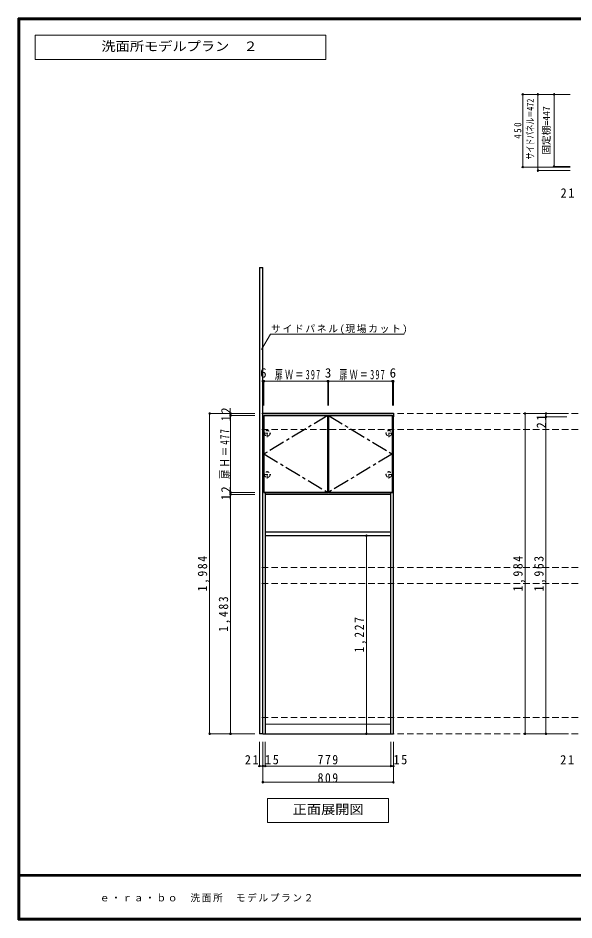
# Model space of a CAD drawing. Units: millimetres at full size, sheet at 1:20; some dimension numbers follow another scale. Extents: x -3922 to 3878, y -2932 to 2722.
# Drawn here: x -3922 to -477, y -2864 to 2722 of the extents above; entities that cross this region are included whole.
import ezdxf
from ezdxf.enums import TextEntityAlignment as Align

# ---------------------------------------------------------------- set-up
doc = ezdxf.new("R2010")
doc.units = ezdxf.units.MM
doc.header["$LTSCALE"] = 20
doc.header["$PDMODE"] = 32
doc.header["$PDSIZE"] = 10
for name, pattern in [('CHAIN1', [8, 5, -1, 1, -1]), ('DASHED1', [1.8, 1.2, -0.6]), ('DASHED2', [3, 2, -1])]:
    doc.linetypes.add(name, pattern=pattern)
for name, color, linetype, lineweight in [('0-2', 3, 'Continuous', 25), ('0-3_固定棚', 3, 'Continuous', 25), ('0-4_可動棚', 2, 'Continuous', 35), ('0-6_パイプハンガー', 2, 'Continuous', 35), ('0-7_桟木・巾木', 2, 'Continuous', 35), ('0-A_文字', 7, 'Continuous', 18), ('0-B_寸法', 7, 'Continuous', 9), ('F-1_枠', 6, 'Continuous', 40)]:
    doc.layers.add(name, color=color, linetype=linetype, lineweight=lineweight)
doc.layers.add('F-A_文字', color=7, linetype='Continuous')
doc.styles.add('ＭＳ ゴシック', font='')
doc.styles.get('ＭＳ ゴシック').set_extended_font_data('MS Gothic')

msp = doc.modelspace()

# ---------------------------------------------------------------- linework, layer by layer
at = {"layer": '0-2'}
for p, q in [((-2426.18, 1177.73), (-2426.18, -1711.27)), ((-2426.18, 1177.73), (-2405.18, 1177.73)), ((-2405.18, -1711.27), (-2405.18, 1177.73)), ((-1596.18, 272.73), (-2405.18, 272.73)), ((-2399.18, 251.73), (-2405.18, 251.73)), ((-1999.18, 251.73), (-2002.18, 251.73)), ((-1596.18, 251.73), (-1602.18, 251.73)), ((-1596.18, 272.73), (-1596.18, 251.73)), ((-1596.18, -1711.27), (-1596.18, 251.73)), ((-2390.18, -216.27), (-2390.18, -1711.27)), ((-1611.18, -1711.27), (-1611.18, -216.27)), ((-2405.18, -1711.27), (-2426.18, -1711.27)), ((-2405.18, -1711.27), (-1596.18, -1711.27))]:
    msp.add_line(p, q, dxfattribs=at)
at = {"layer": '0-3_固定棚'}
for p, q in [((-1999.18, -207.27), (-2002.18, -207.27)), ((-1611.18, -228.27), (-2390.18, -228.27)), ((-1611.18, -463.27), (-2390.18, -463.27)), ((-1611.18, -484.27), (-2390.18, -484.27))]:
    msp.add_line(p, q, dxfattribs=at)
at = {"layer": '0-4_可動棚', "color": 3, "lineweight": 25}
for p, q in [((-1999.18, 29.73), (-2002.18, 29.73)), ((-1999.18, 8.73), (-2002.18, 8.73))]:
    msp.add_line(p, q, dxfattribs=at)
at = {"layer": '0-6_パイプハンガー'}
for p, q in [((-2399.18, 260.73), (-2399.18, -216.27)), ((-1999.18, -216.27), (-1999.18, 260.73)), ((-1602.18, -216.27), (-1999.18, -216.27))]:
    msp.add_line(p, q, dxfattribs=at)
at = {"layer": '0-6_パイプハンガー', "color": 7, "linetype": 'DASHED1', "lineweight": 18}
for p, q in [((-2377.68, 127.08), (-2377.68, 172.04)), ((-1623.68, 127.08), (-1623.68, 172.04)), ((-2399.18, 150.23), (-2355.69, 150.23)), ((-1602.18, 150.23), (-1645.67, 150.23)), ((-2399.18, -105.77), (-2355.69, -105.77)), ((-2377.68, -128.92), (-2377.68, -83.96)), ((-1602.18, -105.77), (-1645.67, -105.77)), ((-1623.68, -128.92), (-1623.68, -83.96))]:
    msp.add_line(p, q, dxfattribs=at)
at = {"layer": '0-6_パイプハンガー'}
for points in [[(-2399.18, -216.27), (-2002.18, -216.27), (-2002.18, 260.73), (-2399.18, 260.73)], [(-1999.18, 260.73), (-1602.18, 260.73), (-1602.18, -216.27)]]:
    msp.add_lwpolyline(points, dxfattribs=at)
at = {"layer": '0-6_パイプハンガー', "color": 7, "linetype": 'DASHED1', "lineweight": 18}
for centre in [(-2377.68, 150.23), (-1623.68, 150.23), (-2377.68, -105.77), (-1623.68, -105.77)]:
    msp.add_circle(centre, 17.5, dxfattribs=at)
at = {"layer": '0-7_桟木・巾木', "color": 7, "lineweight": 18}
msp.add_line((-2390.18, -1651.27), (-1611.18, -1651.27), dxfattribs=at)
at = {"layer": '0-A_文字'}
for p, q in [((-2413.11, 669.23), (-2358.28, 764.2)), ((-1529.24, 764.2), (-2358.28, 764.2)), ((-1625.68, -2111.27), (-1625.68, -2261.27)), ((-2375.68, -2261.27), (-1625.68, -2261.27))]:
    msp.add_line(p, q, dxfattribs=at)
msp.add_lwpolyline([(-3815.36, 2465.63), (-2015.36, 2465.63), (-2015.36, 2615.63), (-3815.36, 2615.63)], close=True, dxfattribs=at)
msp.add_lwpolyline([(-1625.68, -2111.27), (-2375.68, -2111.27), (-2375.68, -2261.27)], dxfattribs=at)
at = {"layer": '0-B_寸法', "color": 4}
for p, q in [((-794.87, 2249.58), (-794.87, 1799.58)), ((-794.87, 2249.58), (-600.68, 2249.58)), ((-700.68, 2249.58), (-700.68, 1777.58)), ((-600.68, 2249.58), (-600.68, 1802.58)), ((-600.68, 2249.58), (-500.68, 2249.58)), ((-794.87, 1799.58), (-500.68, 1799.58)), ((-600.68, 1802.58), (-500.68, 1802.58)), ((-700.68, 1777.58), (-500.68, 1777.58)), ((-2405.18, 472.73), (-2405.18, 322.73)), ((-2405.18, 472.73), (-2399.18, 472.73)), ((-2399.18, 472.73), (-2399.18, 322.73)), ((-2399.18, 472.73), (-2002.18, 472.73)), ((-2002.18, 472.73), (-2002.18, 322.73)), ((-2002.18, 472.73), (-1999.18, 472.73)), ((-1999.18, 472.73), (-1999.18, 322.73)), ((-1999.18, 472.73), (-1602.18, 472.73)), ((-1602.18, 472.73), (-1602.18, 322.73)), ((-1602.18, 472.73), (-1596.18, 472.73)), ((-1596.18, 472.73), (-1596.18, 322.73)), ((-2735.18, -1711.27), (-2735.18, 272.73)), ((-2735.18, 272.73), (-2605.18, 272.73)), ((-2605.18, 272.73), (-2455.18, 272.73)), ((-2605.18, 260.73), (-2605.18, 272.73)), ((-2605.18, 260.73), (-2455.18, 260.73)), ((-2605.18, -216.27), (-2605.18, 260.73)), ((-780.68, 272.73), (-780.68, -1711.27)), ((-780.68, 272.73), (-520.68, 272.73)), ((-650.68, 272.73), (-650.68, 251.73)), ((-650.68, 251.73), (-650.68, -1711.27)), ((-650.68, 251.73), (-520.68, 251.73)), ((-2605.18, -216.27), (-2455.18, -216.27)), ((-2605.18, -228.27), (-2605.18, -216.27)), ((-2605.18, -1711.27), (-2605.18, -228.27)), ((-2605.18, -228.27), (-2455.18, -228.27)), ((-1763.69, -484.27), (-1763.69, -1711.27)), ((-2735.18, -1711.27), (-2605.18, -1711.27)), ((-2605.18, -1711.27), (-2455.18, -1711.27)), ((-780.68, -1711.27), (-520.68, -1711.27)), ((-2426.18, -1911.27), (-2426.18, -1761.27)), ((-2405.18, -1911.27), (-2405.18, -1761.27)), ((-2390.18, -1911.27), (-2390.18, -1761.27)), ((-1611.18, -1911.27), (-1611.18, -1761.27)), ((-1596.18, -1911.27), (-1596.18, -1761.27)), ((-2390.18, -1911.27), (-2405.18, -1911.27)), ((-1611.18, -1911.27), (-2390.18, -1911.27)), ((-1596.18, -1911.27), (-1611.18, -1911.27)), ((-1596.18, -2011.27), (-1596.18, -1911.27)), ((-2405.18, -2011.27), (-1596.18, -2011.27))]:
    msp.add_line(p, q, dxfattribs=at)
at = {"layer": '0-B_寸法', "color": 4, "linetype": 'DASHED2'}
for p, q in [((2068.32, 272.73), (-2426.18, 272.73)), ((2068.32, 172.73), (-2426.18, 172.73)), ((2068.32, -681.27), (-2426.18, -681.27)), ((2068.32, -781.27), (-2426.18, -781.27)), ((2068.32, -1611.27), (-2426.18, -1611.27)), ((2068.32, -1711.27), (-2426.18, -1711.27))]:
    msp.add_line(p, q, dxfattribs=at)
at = {"layer": '0-B_寸法', "color": 3, "linetype": 'CHAIN1', "lineweight": 25}
for points in [[(-2002.18, 260.73), (-2399.18, 22.23), (-2002.18, -216.27)], [(-1999.18, 260.73), (-1602.18, 22.23), (-1999.18, -216.27)]]:
    msp.add_lwpolyline(points, dxfattribs=at)
at = {"layer": '0-B_寸法', "color": 4}
msp.add_lwpolyline([(-2405.18, -2011.27), (-2405.18, -1911.27), (-2426.18, -1911.27)], dxfattribs=at)
at = {"layer": '0-B_寸法'}
for p in [(-794.87, 2249.58), (-700.68, 2249.58), (-600.68, 2249.58), (-794.87, 1799.58), (-600.68, 1802.58), (-700.68, 1777.58), (-2405.18, 472.73), (-2399.18, 472.73), (-2002.18, 472.73), (-1999.18, 472.73), (-1602.18, 472.73), (-1596.18, 472.73), (-2735.18, 272.73), (-2605.18, 272.73), (-2605.18, 260.73), (-780.68, 272.73), (-650.68, 272.73), (-650.68, 251.73), (-2605.18, -216.27), (-2605.18, -228.27), (-1763.69, -484.27), (-2735.18, -1711.27), (-2605.18, -1711.27), (-1763.69, -1711.27), (-780.68, -1711.27), (-650.68, -1711.27), (-2426.18, -1911.27), (-2405.18, -1911.27), (-2390.18, -1911.27), (-1611.18, -1911.27), (-1596.18, -1911.27), (-2405.18, -2011.27), (-1596.18, -2011.27)]:
    msp.add_point(p, dxfattribs=at)
at = {"layer": 'F-1_枠'}
for p, q in [((-3922.03, 2722.29), (-3922.03, -2864.37)), ((-3922.03, 2722.29), (3877.97, 2722.29)), ((-3922.03, 2718.96), (3877.97, 2718.96)), ((-3922.03, 2715.63), (3877.97, 2715.63)), ((-3918.7, 2722.29), (-3918.7, -2864.37)), ((-3915.36, 2722.29), (-3915.36, -2864.37)), ((3877.97, -2587.71), (-3922.03, -2587.71)), ((3877.97, -2591.04), (-3922.03, -2591.04)), ((3877.97, -2857.71), (-3922.03, -2857.71)), ((3877.97, -2861.04), (-3922.03, -2861.04)), ((3877.97, -2864.37), (-3922.03, -2864.37))]:
    msp.add_line(p, q, dxfattribs=at)

# ---------------------------------------------------------------- texts
at = {"layer": '0-A_文字', "style": 'ＭＳ ゴシック', "width": 1.1}
for s, p in [('洗面所モデルプラン\u3000２', (-3405.36, 2500.63)), ('正面展開図', (-2220.68, -2226.27))]:
    msp.add_text(s, height=58.65, dxfattribs=at).set_placement(p, align=Align.BOTTOM_LEFT)
at = {"layer": '0-A_文字', "insert": (-2353.7, 764.2), "char_height": 43.99, "attachment_point": 7, "style": 'ＭＳ ゴシック'}
msp.add_mtext('\\T1.18;サイドパネル(現場カット)', dxfattribs=at)
at = {"layer": '0-B_寸法', "style": 'ＭＳ ゴシック', "width": 0.7}
msp.add_text('サイドパネル＝472', height=43.99, rotation=90, dxfattribs=at).set_placement((-713.25, 1846.08), align=Align.BOTTOM_LEFT)
at = {"layer": '0-B_寸法', "style": 'ＭＳ ゴシック'}
msp.add_text('固定棚=447', height=43.99, rotation=90, dxfattribs=at).set_placement((-613.25, 1876.08), align=Align.BOTTOM_LEFT)
for s, p in [('6', (-2421.93, 477.59)), ('3', (-2020.68, 477.59)), ('6', (-1619.43, 477.59))]:
    msp.add_text(s, height=58.65, dxfattribs=at).set_placement(p, align=Align.BOTTOM_LEFT)
at = {"layer": '0-B_寸法', "attachment_point": 7, "rotation": 90, "style": 'ＭＳ ゴシック'}
for s, insert, char_height in [('\\T1.38;\\W0.9;450', (-803.22, 1974.58), 43.99), ('\\T1.27;\\W0.95;12', (-2605.18, 224.23), 58.65), ('\\T1.27;\\W0.95;21', (-650.68, 180.45), 58.65), ('\\T1.23;\\W0.7;扉Ｈ＝477', (-2605.18, -132.77), 58.65), ('\\T1.27;\\W0.95;12', (-2605.18, -264.77), 58.65), ('\\T1.28;\\W0.9;1,984', (-2735.18, -829.27), 58.65), ('\\T1.28;\\W0.9;1,984', (-780.68, -829.27), 58.65), ('\\T1.28;\\W0.9;1,963', (-650.68, -829.27), 58.65), ('\\T1.28;\\W0.9;1,483', (-2605.18, -1079.77), 58.65), ('\\T1.28;\\W0.9;1,227', (-1763.69, -1207.77), 58.65)]:
    msp.add_mtext(s, dxfattribs=dict(at, insert=insert, char_height=char_height))
at = {"layer": '0-B_寸法', "char_height": 58.65, "attachment_point": 7, "style": 'ＭＳ ゴシック'}
for s, insert in [('\\T1.27;\\W0.95;21', (-560.42, 1609.58)), ('\\T1.29;\\W0.6;扉Ｗ＝397', (-2330.68, 477.59)), ('\\T1.29;\\W0.6;扉Ｗ＝397', (-1930.68, 477.59)), ('\\T1.27;\\W0.95;21', (-2516.93, -1901.27)), ('\\T1.27;\\W0.95;15', (-2391.83, -1901.27)), ('\\T1.27;\\W0.9;779', (-2065.68, -1901.27)), ('\\T1.27;\\W0.95;15', (-1596.18, -1901.27)), ('\\T1.27;\\W0.95;21', (-562.44, -1901.27)), ('\\T1.27;\\W0.9;809', (-2065.68, -2014.42))]:
    msp.add_mtext(s, dxfattribs=dict(at, insert=insert))
at = {"layer": 'F-A_文字', "insert": (-3415.36, -2754.37), "char_height": 43.99, "attachment_point": 7, "style": 'ＭＳ ゴシック'}
msp.add_mtext('\\T1.17;ｅ・ｒａ・ｂｏ\u3000洗面所\u3000モデルプラン２', dxfattribs=at)

doc.saveas('drawing.dxf')
